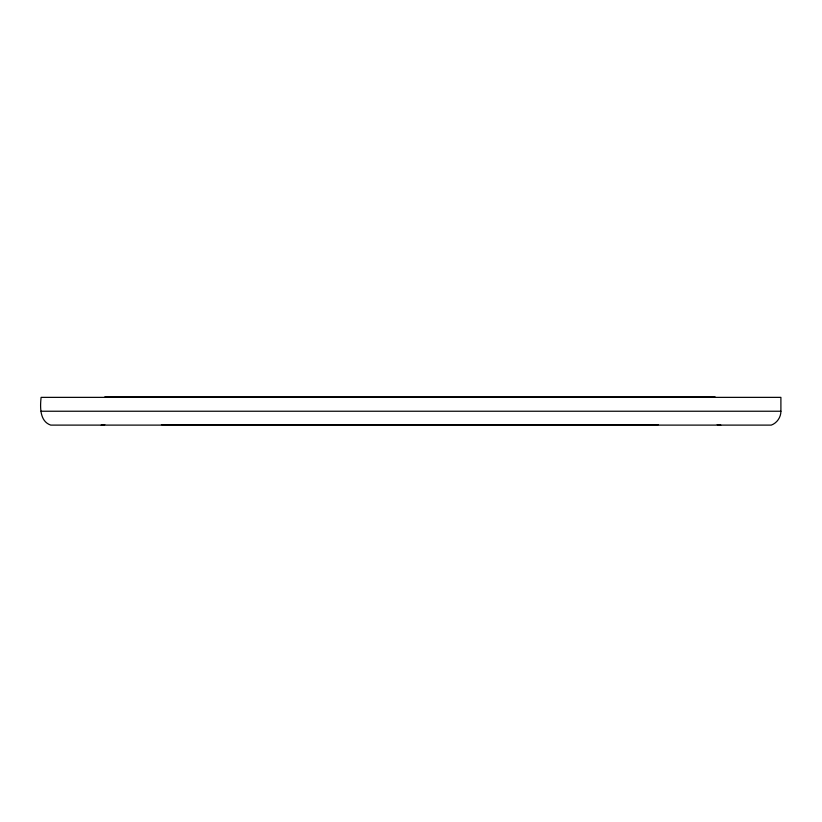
<?xml version="1.0" encoding="UTF-8"?>
<svg xmlns="http://www.w3.org/2000/svg" width="822" height="822" viewBox="0 0 822 822"><rect width="100%" height="100%" fill="white"/><g stroke="black" fill="none" stroke-linecap="round" stroke-linejoin="round"><path stroke-width="1.23" d="M780.9 411.236C780.962 417.278 776.944 423.053 771.272 425.108L50.728 425.108C39.466 421.244 40.103 406.787 41.1 397.365L780.9 397.365L780.9 411.236L41.1 411.236M104.795 424.635L101.209 425.108M104.795 396.892L715.13 396.892M161.472 424.635L658.463 424.635M720.791 425.108L717.205 424.635"/></g></svg>
